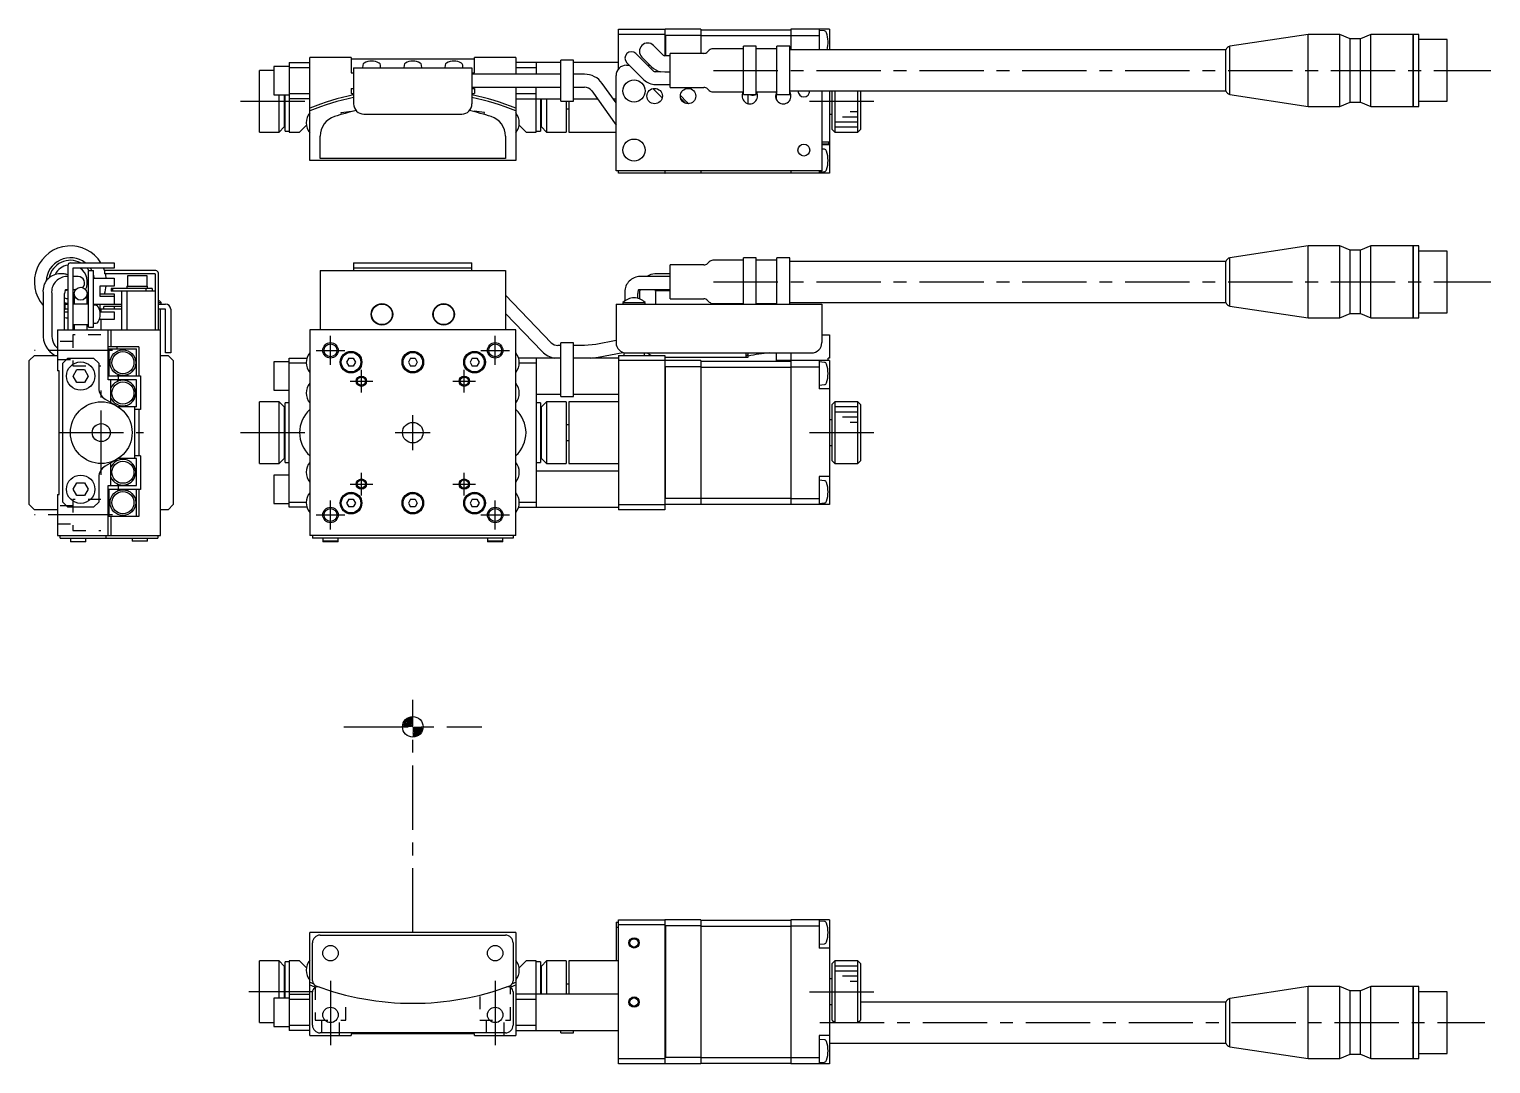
# Model space of a CAD drawing. Extents: x -172 to 417, y 17 to 259.
# Drawn here: x -172.4 to 111.7, y 57.8 to 258.9 of the extents above; entities that cross this region are included whole.
import ezdxf

# ---------------------------------------------------------------- set-up
doc = ezdxf.new("R2010")
doc.units = 0
doc.header["$LTSCALE"] = 10
doc.linetypes.add('CENTER', pattern=[2, 1.25, -0.25, 0.25, -0.25])
doc.linetypes.add('DOT', pattern=[0.5, 0.25, -0.25])
doc.layers.add('1', color=7, linetype='CONTINUOUS')
doc.layers.add('21', color=7, linetype='CONTINUOUS')

# ---------------------------------------------------------------- blocks, each defined once
blk = doc.blocks.new('AID2317')
at = {"layer": '21', "color": 7, "linetype": 'CONTINUOUS'}
blk.add_circle((-97.823223, 123.265417), 2, dxfattribs=at)
for centre, radius, start, end in [((-97.823223, 123.265417), 1.8, 90, 180), ((-97.823223, 123.265417), 1.6, 90, 180), ((-97.823223, 123.265417), 1.4, 90, 179.999955), ((-97.823223, 123.265417), 1.2, 90, 179.99997), ((-97.823223, 123.265417), 1, 90, 179.999964), ((-97.823225, 123.265419), 0.799999, 89.999799, 180.000086), ((-97.823223, 123.265417), 0.6, 89.99994, 180), ((-97.823223, 123.265417), 0.4, 90, 180), ((-97.823223, 123.265417), 0.2, 90, 180), ((-97.823223, 123.265417), 0.6, 269.99994, 0), ((-97.823223, 123.265417), 1.8, 270, 0), ((-97.823223, 123.265417), 1.6, 270, 0), ((-97.823223, 123.265417), 0.4, 270, 0), ((-97.823223, 123.265417), 0.2, 270, 0), ((-97.823223, 123.265417), 1.2, 270, 359.99997), ((-97.823223, 123.265417), 1.4, 270, 359.999955), ((-97.823223, 123.265417), 1, 270, 359.999964), ((-97.823225, 123.265419), 0.799999, 270.000201, 359.999914)]:
    blk.add_arc(centre, radius, start, end, dxfattribs=at)

msp = doc.modelspace()

# ---------------------------------------------------------------- linework, layer by layer
at = {"layer": '1', "color": 7, "linetype": 'CONTINUOUS'}
for p, q in [((-57.823223, 258.87525), (-48.823223, 258.87525)), ((-57.823223, 251.198125), (-57.823223, 258.87525)), ((-48.773223, 258.87525), (-48.823223, 258.82525)), ((-48.823223, 258.87525), (-48.823223, 253.710858)), ((-41.823223, 258.87525), (-48.773223, 258.87525)), ((-41.823223, 258.87525), (-41.823223, 254.17525)), ((-41.823223, 258.77525), (-24.323223, 258.77525)), ((-16.823223, 258.87525), (-24.323223, 258.87525)), ((-24.323223, 258.87525), (-24.323223, 254.87525)), ((-18.823223, 258.87525), (-18.823223, 254.87525)), ((-17.837943, 258.539049), (-18.823223, 258.62525)), ((-16.823223, 258.87525), (-16.823223, 254.87525)), ((-48.823223, 257.87525), (-57.823223, 257.87525)), ((-51.037794, 255.717103), (-49.148706, 253.828015)), ((-48.823223, 257.77525), (-48.723223, 257.67525)), ((-48.723223, 257.67525), (-48.723223, 253.710858)), ((-41.823223, 257.67525), (-48.723223, 257.67525)), ((-41.823223, 257.633828), (-24.323223, 257.633828)), ((-24.323223, 257.67525), (-18.823223, 257.67525)), ((76.176774, 257.875249), (60.942791, 255.559575)), ((82.369773, 257.875249), (76.176774, 257.875249)), ((76.176774, 243.875251), (76.176774, 257.875249)), ((84.369773, 257.02525), (82.369773, 257.875249)), ((82.369773, 243.875251), (82.369773, 257.875249)), ((86.369773, 257.02525), (84.369773, 257.02525)), ((84.369773, 244.72525), (84.369773, 257.02525)), ((88.369773, 257.875249), (86.369773, 257.02525)), ((86.369773, 244.72525), (86.369773, 257.02525)), ((96.626773, 257.875249), (88.369773, 257.875249)), ((88.369773, 243.875251), (88.369773, 257.875249)), ((96.676773, 257.825249), (96.626773, 257.875249)), ((96.626773, 243.875251), (96.626773, 257.875249)), ((97.676775, 257.875249), (96.676773, 257.875249)), ((96.676773, 243.875251), (96.676773, 257.875249)), ((97.676775, 243.875251), (97.676775, 257.875249)), ((103.176776, 256.875248), (97.676775, 256.875248)), ((103.176776, 244.875252), (103.176776, 256.875248)), ((-109.823223, 253.37525), (-117.823223, 253.37525)), ((-117.823223, 233.37525), (-117.823223, 253.37525)), ((-109.823223, 253.37525), (-109.823223, 250.37525)), ((-85.823223, 253.07525), (-109.823223, 253.07525)), ((-85.823223, 250.37525), (-85.823223, 253.37525)), ((-77.823223, 253.37525), (-85.823223, 253.37525)), ((-77.823223, 253.37525), (-77.823223, 250.12525)), ((-66.573223, 252.87525), (-69.073223, 252.87525)), ((-69.073223, 244.87525), (-69.073223, 252.87525)), ((-66.573223, 244.87525), (-66.573223, 252.87525)), ((-51.160693, 250.835379), (-54.463994, 254.13868)), ((-51.411449, 251.565273), (-53.300535, 253.454361)), ((-47.823226, 253.710858), (-48.865863, 253.710858)), ((-41.23744, 254.17525), (-47.823226, 254.17525)), ((-47.823226, 247.57525), (-47.823226, 254.17525)), ((-40.21612, 254.782356), (-40.530333, 254.468143)), ((-33.573223, 255.07525), (-39.509013, 255.07525)), ((-33.573226, 246.17525), (-33.573226, 255.57525)), ((-31.073226, 255.57525), (-33.573226, 255.57525)), ((-31.073226, 246.17525), (-31.073226, 255.57525)), ((-27.073223, 255.07525), (-31.073223, 255.07525)), ((-27.073226, 246.17525), (-27.073226, 255.57525)), ((-24.573226, 255.57525), (-27.073226, 255.57525)), ((-24.573226, 246.17525), (-24.573226, 255.57525)), ((60.219117, 254.87525), (-24.573226, 254.87525)), ((60.219117, 246.87525), (60.219117, 254.87525)), ((60.942791, 246.190924), (60.942791, 255.559575)), ((-127.623223, 238.87525), (-127.623223, 250.87525)), ((-124.823223, 250.87525), (-127.623223, 250.87525)), ((-121.823223, 251.62525), (-124.823223, 251.62525)), ((-124.823223, 251.62525), (-124.823223, 246.12525)), ((-121.823223, 252.37525), (-117.823223, 252.37525)), ((-121.823223, 252.37525), (-121.823223, 238.87525)), ((-117.823223, 251.37525), (-121.823223, 251.37525)), ((-109.823223, 250.37525), (-109.323223, 250.37525)), ((-109.323223, 251.37525), (-86.323223, 251.37525)), ((-109.323223, 251.37525), (-109.323223, 244.37525)), ((-107.526513, 251.90915), (-107.573223, 251.37525)), ((-104.073223, 251.37525), (-104.119933, 251.90915)), ((-99.526513, 251.90915), (-99.573223, 251.37525)), ((-96.073223, 251.37525), (-96.119933, 251.90915)), ((-91.526513, 251.90915), (-91.573223, 251.37525)), ((-88.073223, 251.37525), (-88.119933, 251.90915)), ((-86.323223, 251.37525), (-86.323223, 244.37525)), ((-86.323223, 250.37525), (-85.823223, 250.37525)), ((-69.073223, 250.12525), (-86.323223, 250.12525)), ((-69.073223, 252.37525), (-77.823223, 252.37525)), ((-73.823223, 251.37525), (-77.823223, 251.37525)), ((-73.823223, 252.37525), (-73.823223, 250.12525)), ((-57.823223, 252.37525), (-66.573223, 252.37525)), ((-64.478788, 250.12525), (-66.573223, 250.12525)), ((-56.323223, 251.87525), (-55.736097, 251.87525)), ((-56.231761, 252.370913), (-52.92846, 249.067612)), ((-52.200564, 251.87525), (-51.721424, 251.87525)), ((-49.728381, 250.61571), (-50.630363, 250.61571)), ((-48.865863, 250.533912), (-49.677392, 250.60352)), ((-47.823226, 250.533912), (-48.865863, 250.533912)), ((-109.823223, 247.37525), (-109.323223, 247.37525)), ((-109.823223, 247.37525), (-109.823223, 246.37525)), ((-86.323223, 247.62525), (-69.073223, 247.62525)), ((-86.323223, 247.37525), (-85.823223, 247.37525)), ((-85.823223, 247.37525), (-85.823223, 246.37525)), ((-77.823223, 247.62525), (-77.823223, 233.37525)), ((-73.823223, 238.87525), (-73.823223, 247.62525)), ((-66.573223, 247.62525), (-64.478788, 247.62525)), ((-58.323223, 244.543481), (-61.000702, 248.330104)), ((-58.323223, 231.37525), (-58.323223, 249.87525)), ((-51.190451, 247.329603), (-49.368869, 245.508022)), ((-50.630363, 248.11571), (-47.823226, 248.11571)), ((-47.823226, 247.57525), (-41.23744, 247.57525)), ((-40.530333, 247.282356), (-40.21612, 246.968143)), ((-124.823223, 246.12525), (-121.823223, 246.12525)), ((-123.823223, 238.87525), (-123.823223, 246.12525)), ((-122.823223, 246.12525), (-122.823223, 239.87525)), ((-122.623223, 239.07525), (-122.623223, 246.12525)), ((-121.823223, 246.37525), (-117.823223, 246.37525)), ((-117.823223, 245.37525), (-121.823223, 245.37525)), ((-109.823223, 246.37525), (-109.323223, 246.37525)), ((-86.323223, 246.37525), (-85.823223, 246.37525)), ((-77.823223, 246.37525), (-73.823223, 246.37525)), ((-77.823223, 245.37525), (-69.073223, 245.37525)), ((-73.023223, 245.37525), (-73.023223, 239.07525)), ((-72.823223, 239.87525), (-72.823223, 245.37525)), ((-71.823223, 245.37525), (-71.823223, 238.87525)), ((-69.073223, 244.87525), (-66.573223, 244.87525)), ((-68.023223, 244.87525), (-68.023223, 238.87525)), ((-67.523223, 244.87525), (-67.523223, 238.87525)), ((-66.573223, 245.37525), (-61.973193, 245.37525)), ((-63.041961, 246.886753), (-58.323223, 240.213281)), ((-58.911357, 245.37525), (-58.323223, 245.37525)), ((-45.819981, 245.973807), (-44.633273, 244.787099)), ((-44.768033, 244.442719), (-45.755753, 245.43044)), ((-39.509013, 246.67525), (-33.573223, 246.67525)), ((-33.573226, 246.63979), (-33.613757, 246.63979)), ((-33.573226, 246.17525), (-31.073226, 246.17525)), ((-32.623223, 244.405556), (-32.623223, 246.17525)), ((-31.177114, 246.175192), (-31.297256, 246.127086)), ((-31.073223, 246.67525), (-27.073223, 246.67525)), ((-30.906171, 246.365325), (-31.072948, 246.239843)), ((-27.123223, 245.126918), (-27.123223, 246.623581)), ((-27.073226, 246.17525), (-24.573226, 246.17525)), ((-24.573226, 246.87525), (60.219117, 246.87525)), ((-18.323223, 246.87525), (-18.323223, 231.37525)), ((-16.823223, 246.87525), (-16.823223, 230.87525)), ((-16.323223, 239.37525), (-16.323223, 246.87525)), ((-15.823223, 246.87525), (-15.823223, 238.87525)), ((-11.323223, 238.87525), (-11.323223, 246.87525)), ((-10.823223, 246.87525), (-10.823223, 239.37525)), ((60.942791, 246.190924), (76.176774, 243.875251)), ((82.369773, 243.875251), (84.369773, 244.72525)), ((84.369773, 244.72525), (86.369773, 244.72525)), ((86.369773, 244.72525), (88.369773, 243.875251)), ((97.676775, 244.875252), (103.176776, 244.875252)), ((-122.823223, 241.87525), (-122.623223, 241.87525)), ((-111.742935, 242.66761), (-109.762399, 242.945957)), ((-111.693099, 242.313011), (-111.742935, 242.66761)), ((-109.762399, 242.945957), (-109.746495, 242.832799)), ((-107.323223, 242.37525), (-88.323223, 242.37525)), ((-85.884047, 242.945957), (-85.89995, 242.832799)), ((-83.903511, 242.66761), (-85.884047, 242.945957)), ((-83.953347, 242.313011), (-83.903511, 242.66761)), ((-73.023223, 241.87525), (-72.823223, 241.87525)), ((-68.023223, 243.37525), (-67.523223, 243.37525)), ((-16.823223, 242.37525), (-16.323223, 242.37525)), ((76.176774, 243.875251), (82.369773, 243.875251)), ((88.369773, 243.875251), (96.626773, 243.875251)), ((96.626773, 243.875251), (96.676773, 243.925251)), ((96.676773, 243.875251), (97.676775, 243.875251)), ((-127.623223, 238.87525), (-123.823223, 238.87525)), ((-123.823223, 238.87525), (-122.823223, 239.87525)), ((-122.623223, 239.07525), (-121.823223, 239.07525)), ((-121.823223, 238.87525), (-119.823223, 238.87525)), ((-119.823223, 238.87525), (-118.487136, 240.211336)), ((-77.159309, 240.211336), (-75.823223, 238.87525)), ((-75.823223, 238.87525), (-73.823223, 238.87525)), ((-73.823223, 239.07525), (-73.023223, 239.07525)), ((-72.823223, 239.87525), (-71.823223, 238.87525)), ((-71.823223, 238.87525), (-68.023223, 238.87525)), ((-67.523223, 238.87525), (-58.323223, 238.87525)), ((-16.323223, 239.37525), (-15.823223, 238.87525)), ((-15.823223, 238.87525), (-11.323223, 238.87525)), ((-11.323223, 238.87525), (-10.823223, 239.37525)), ((-115.823223, 233.77525), (-115.823223, 238.093054)), ((-79.823223, 238.093054), (-79.823223, 233.77525)), ((-18.323223, 236.974884), (-16.823223, 236.974884)), ((-18.323223, 236.62525), (-17.123223, 236.62525)), ((-16.823223, 236.37525), (-18.323223, 236.37525)), ((-17.123223, 236.62525), (-17.123223, 236.660213)), ((-16.823223, 236.660213), (-17.123223, 236.660213)), ((-77.823223, 233.37525), (-117.823223, 233.37525)), ((-79.823223, 233.77525), (-115.823223, 233.77525)), ((-17.837943, 235.539049), (-18.323223, 235.581505)), ((-18.323223, 231.37525), (-58.323223, 231.37525)), ((-57.823223, 230.87525), (-57.823223, 231.37525)), ((-48.823223, 230.87525), (-57.823223, 230.87525)), ((-48.823223, 231.37525), (-48.823223, 230.87525)), ((-48.823223, 230.92525), (-48.773223, 230.87525)), ((-41.823223, 230.87525), (-48.773223, 230.87525)), ((-41.823223, 231.37525), (-41.823223, 230.87525)), ((-41.823223, 230.97525), (-24.323223, 230.97525)), ((-24.323223, 231.37525), (-24.323223, 230.87525)), ((-16.823223, 230.87525), (-24.323223, 230.87525)), ((-18.823223, 231.37525), (-18.823223, 230.87525)), ((-18.823223, 231.12525), (-17.837943, 231.21145)), ((76.176774, 216.752893), (60.942791, 214.43722)), ((76.176774, 202.752895), (76.176774, 216.752893)), ((82.369773, 216.752893), (76.176774, 216.752893)), ((82.369773, 202.752895), (82.369773, 216.752893)), ((84.369773, 215.902894), (82.369773, 216.752893)), ((84.369773, 203.602894), (84.369773, 215.902894)), ((86.369773, 215.902894), (84.369773, 215.902894)), ((88.369773, 216.752893), (86.369773, 215.902894)), ((86.369773, 203.602894), (86.369773, 215.902894)), ((88.369773, 202.752895), (88.369773, 216.752893)), ((96.626773, 216.752893), (88.369773, 216.752893)), ((96.626773, 202.752895), (96.626773, 216.752893)), ((96.676773, 216.702893), (96.626773, 216.752893)), ((96.676773, 202.752895), (96.676773, 216.752893)), ((97.676775, 216.752893), (96.676773, 216.752893)), ((97.676775, 202.752895), (97.676775, 216.752893)), ((-164.371334, 213.452894), (-155.871334, 213.452894)), ((-155.871334, 213.452894), (-155.871334, 212.452894)), ((-109.323223, 213.452894), (-109.323223, 211.952894)), ((-109.323223, 213.452894), (-86.323223, 213.452894)), ((-86.323223, 211.952894), (-86.323223, 213.452894)), ((-47.823226, 206.452894), (-47.823226, 213.052894)), ((-41.23744, 213.052894), (-47.823226, 213.052894)), ((-40.21612, 213.660001), (-40.530333, 213.345787)), ((-33.573223, 213.952894), (-39.509013, 213.952894)), ((-31.073226, 214.452894), (-33.573226, 214.452894)), ((-33.573226, 205.452894), (-33.573226, 214.452894)), ((-31.073226, 205.452894), (-31.073226, 214.452894)), ((-27.073223, 213.952894), (-31.073223, 213.952894)), ((-24.573226, 214.452894), (-27.073226, 214.452894)), ((-27.073226, 205.452894), (-27.073226, 214.452894)), ((-24.573226, 205.452894), (-24.573226, 214.452894)), ((60.219117, 213.752894), (-24.573226, 213.752894)), ((60.219117, 205.752894), (60.219117, 213.752894)), ((60.942791, 205.068569), (60.942791, 214.43722)), ((103.176776, 215.752892), (97.676775, 215.752892)), ((103.176776, 203.752896), (103.176776, 215.752892)), ((-165.606943, 211.301423), (-166.667603, 211.301423)), ((-164.871334, 210.777306), (-165.336668, 210.777306)), ((-164.871334, 212.952894), (-164.871334, 200.452894)), ((-155.871334, 212.452894), (-163.871334, 212.452894)), ((-163.871334, 212.452894), (-163.871334, 200.452894)), ((-162.861794, 210.777306), (-163.871334, 210.777306)), ((-160.871334, 200.952894), (-160.871334, 211.952894)), ((-160.871334, 211.952894), (-159.871334, 211.952894)), ((-159.871334, 200.952894), (-159.871334, 211.952894)), ((-159.871334, 210.452894), (-155.871334, 210.452894)), ((-157.771334, 211.952894), (-157.771334, 211.352894)), ((-147.771334, 211.952894), (-157.771334, 211.952894)), ((-147.871334, 211.352894), (-157.771334, 211.352894)), ((-155.871334, 210.452894), (-155.871334, 208.952894)), ((-153.271334, 210.952894), (-153.271334, 208.952894)), ((-149.471334, 210.952894), (-153.271334, 210.952894)), ((-149.471334, 208.952894), (-149.471334, 210.952894)), ((-147.871334, 211.352894), (-147.871334, 200.452894)), ((-147.271334, 200.452894), (-147.271334, 211.452894)), ((-115.823223, 211.952894), (-79.823223, 211.952894)), ((-115.823223, 211.952894), (-115.823223, 200.452894)), ((-86.323223, 212.452894), (-109.323223, 212.452894)), ((-79.823223, 211.952894), (-79.823223, 200.452894)), ((-47.823226, 210.777306), (-53.933664, 210.777306)), ((-47.823226, 211.301423), (-50.754951, 211.301423)), ((-169.681816, 207.701423), (-169.681816, 199.701423)), ((-168.000881, 207.527306), (-168.000881, 199.527306)), ((-165.500881, 200.452894), (-165.500881, 207.527306)), ((-165.388952, 208.090165), (-165.334086, 208.192852)), ((-165.334086, 208.192852), (-165.26835, 208.277342)), ((-165.268385, 208.277306), (-164.871334, 208.277306)), ((-165.26835, 208.277342), (-165.245821, 208.296633)), ((-163.871334, 208.277306), (-163.310932, 208.277306)), ((-163.621334, 207.452894), (-163.621334, 205.452894)), ((-161.121334, 205.452894), (-161.121334, 207.452894)), ((-155.871334, 208.952894), (-158.671334, 208.952894)), ((-158.671334, 208.952894), (-158.671334, 206.952894)), ((-158.671334, 207.452894), (-155.871334, 207.452894)), ((-156.442041, 208.452894), (-156.442041, 207.952894)), ((-148.45031, 208.452894), (-156.442041, 208.452894)), ((-147.871334, 207.952894), (-156.442041, 207.952894)), ((-156.163695, 208.452894), (-156.163695, 207.952894)), ((-155.871334, 207.452894), (-155.871334, 205.452894)), ((-154.371334, 200.452894), (-154.371334, 207.952894)), ((-153.371334, 208.952894), (-153.371334, 208.452894)), ((-153.371334, 208.952894), (-149.371334, 208.952894)), ((-153.371334, 207.952894), (-153.371334, 200.452894)), ((-149.726953, 208.452894), (-149.726953, 207.952894)), ((-149.371334, 208.452894), (-149.371334, 208.952894)), ((-148.45031, 208.452894), (-148.45031, 207.952894)), ((-56.597878, 207.527306), (-56.597878, 206.071696)), ((-54.097878, 206.563886), (-54.097878, 207.527306)), ((-53.985948, 208.090165), (-53.931083, 208.192852)), ((-53.933664, 208.277306), (-47.823226, 208.277306)), ((-53.931083, 208.192852), (-53.86538, 208.27731)), ((-53.731451, 208.277354), (-53.769164, 207.701423)), ((-53.769164, 207.701423), (-53.769164, 206.461624)), ((-50.754951, 208.101423), (-47.823226, 208.101423)), ((-50.569164, 207.701423), (-50.496383, 208.10153)), ((-50.569164, 205.452894), (-50.569164, 207.701423)), ((-165.371334, 204.452894), (-165.371334, 205.452894)), ((-165.371334, 205.452894), (-164.871334, 205.452894)), ((-160.871334, 205.452894), (-163.871334, 205.452894)), ((-161.121334, 205.745142), (-160.871334, 205.745142)), ((-159.871334, 205.452894), (-154.371334, 205.452894)), ((-159.337434, 205.156184), (-159.871334, 205.202894)), ((-158.671334, 206.952894), (-155.871334, 206.952894)), ((-158.671334, 205.452894), (-158.671334, 204.221009)), ((-157.871334, 204.452894), (-157.871334, 204.952894)), ((-154.371334, 204.952894), (-157.871334, 204.952894)), ((-155.871334, 204.952894), (-155.871334, 204.452894)), ((-147.271334, 205.745142), (-146.721334, 205.745142)), ((-147.271334, 205.452894), (-145.871334, 205.452894)), ((-146.721334, 205.452894), (-146.721334, 205.745142)), ((-70.902507, 197.943607), (-79.823223, 207.181279)), ((-58.323223, 205.452894), (-18.323223, 205.452894)), ((-58.323223, 205.452894), (-58.323223, 197.952894)), ((-56.973223, 205.745142), (-52.673223, 205.745142)), ((-56.973223, 205.745142), (-56.973223, 205.452894)), ((-52.673223, 205.452894), (-52.673223, 205.745142)), ((-47.823226, 206.452894), (-41.23744, 206.452894)), ((-40.530333, 206.160001), (-40.21612, 205.845787)), ((-39.509013, 205.552894), (-33.573226, 205.552894)), ((-31.073226, 205.552894), (-27.073226, 205.552894)), ((-24.573226, 205.752894), (60.219117, 205.752894)), ((-18.323223, 205.452894), (-18.323223, 197.952894)), ((60.942791, 205.068569), (76.176774, 202.752895)), ((-164.871334, 204.452894), (-165.371334, 204.452894)), ((-165.295095, 203.952894), (-164.871334, 203.952894)), ((-159.871334, 201.702894), (-159.337434, 201.749604)), ((-155.871334, 202.452894), (-158.742907, 202.452894)), ((-154.371334, 204.452894), (-158.671334, 204.452894)), ((-158.613294, 203.952894), (-155.871334, 203.952894)), ((-158.371334, 203.952894), (-158.371334, 204.452894)), ((-158.371334, 200.452894), (-158.371334, 202.452894)), ((-155.871334, 203.952894), (-155.871334, 202.452894)), ((-145.871334, 204.452894), (-147.271334, 204.452894)), ((-146.871334, 160.452894), (-146.871334, 204.452894)), ((-145.871334, 195.952894), (-145.871334, 204.452894)), ((-144.871334, 204.452894), (-144.871334, 195.952894)), ((-79.823223, 203.582388), (-72.700856, 196.206961)), ((76.176774, 202.752895), (82.369773, 202.752895)), ((82.369773, 202.752895), (84.369773, 203.602894)), ((84.369773, 203.602894), (86.369773, 203.602894)), ((86.369773, 203.602894), (88.369773, 202.752895)), ((88.369773, 202.752895), (96.626773, 202.752895)), ((96.626773, 202.752895), (96.676773, 202.802895)), ((96.676773, 202.752895), (97.676775, 202.752895)), ((97.676775, 203.752896), (103.176776, 203.752896)), ((-166.871334, 200.452894), (-166.871334, 192.452894)), ((-166.871334, 200.452894), (-146.871334, 200.452894)), ((-163.871334, 201.452894), (-160.871334, 201.452894)), ((-163.621334, 201.452894), (-163.621334, 200.452894)), ((-161.121334, 200.452894), (-161.121334, 201.452894)), ((-160.871334, 200.952894), (-159.871334, 200.952894)), ((-157.031079, 190.702894), (-157.031079, 200.452894)), ((-156.492398, 200.452894), (-156.492398, 197.152894)), ((-117.823223, 200.452894), (-117.823223, 160.452894)), ((-77.823223, 200.452894), (-117.823223, 200.452894)), ((-77.823223, 160.452894), (-77.823223, 200.452894)), ((-18.323223, 199.452894), (-16.823223, 199.452894)), ((-16.823223, 199.452894), (-16.823223, 194.952894)), ((-151.055607, 197.152894), (-157.031079, 197.152894)), ((-157.031079, 196.752894), (-151.494759, 196.752894)), ((-156.883833, 196.752894), (-156.883833, 191.502894)), ((-155.371334, 197.152894), (-155.371334, 196.752894)), ((-151.494759, 191.502894), (-151.494759, 196.752894)), ((-151.055607, 197.152894), (-151.055607, 191.502894)), ((-69.073223, 197.409259), (-69.643662, 197.409259)), ((-66.573223, 197.909259), (-69.073223, 197.909259)), ((-69.073223, 187.452894), (-69.073223, 197.909259)), ((-66.573223, 187.452894), (-66.573223, 197.909259)), ((-64.478788, 197.409259), (-66.573223, 197.409259)), ((-62.265014, 197.563317), (-64.478788, 197.409259)), ((-58.323223, 198.346786), (-62.265014, 197.563317)), ((-61.777648, 195.111282), (-56.981925, 196.064479)), ((-56.823223, 196.016402), (-56.823223, 195.452894)), ((-171.371334, 195.452894), (-172.371334, 194.452894)), ((-172.371334, 166.452894), (-172.371334, 194.452894)), ((-171.371334, 195.452894), (-166.871334, 195.452894)), ((-164.871334, 194.952894), (-165.871334, 193.952894)), ((-165.871334, 166.952894), (-165.871334, 193.952894)), ((-164.871334, 194.952894), (-159.871334, 194.952894)), ((-158.871334, 193.952894), (-159.871334, 194.952894)), ((-158.871334, 193.952894), (-158.871334, 189.113148)), ((-146.871334, 195.452894), (-145.371334, 195.452894)), ((-144.871334, 195.952894), (-145.871334, 195.952894)), ((-144.371334, 194.452894), (-145.371334, 195.452894)), ((-144.371334, 194.452894), (-144.371334, 166.452894)), ((-124.823223, 194.202894), (-124.823223, 188.702894)), ((-121.823223, 194.202894), (-124.823223, 194.202894)), ((-121.823223, 194.952894), (-118.38504, 194.952894)), ((-121.823223, 165.952894), (-121.823223, 194.952894)), ((-118.521556, 193.952894), (-121.823223, 193.952894)), ((-110.256236, 194.902894), (-110.689248, 194.152894)), ((-110.689248, 194.152894), (-110.256236, 193.402894)), ((-110.256236, 194.902894), (-109.39021, 194.902894)), ((-109.39021, 193.402894), (-110.256236, 193.402894)), ((-109.39021, 194.902894), (-108.957197, 194.152894)), ((-108.957197, 194.152894), (-109.39021, 193.402894)), ((-98.256236, 194.902894), (-98.689248, 194.152894)), ((-98.689248, 194.152894), (-98.256236, 193.402894)), ((-98.256236, 194.902894), (-97.39021, 194.902894)), ((-97.39021, 193.402894), (-98.256236, 193.402894)), ((-97.39021, 194.902894), (-96.957197, 194.152894)), ((-96.957197, 194.152894), (-97.39021, 193.402894)), ((-86.256236, 194.902894), (-86.689248, 194.152894)), ((-86.689248, 194.152894), (-86.256236, 193.402894)), ((-86.256236, 194.902894), (-85.39021, 194.902894)), ((-85.39021, 193.402894), (-86.256236, 193.402894)), ((-85.39021, 194.902894), (-84.957197, 194.152894)), ((-84.957197, 194.152894), (-85.39021, 193.402894)), ((-70.251091, 194.952894), (-77.261405, 194.952894)), ((-73.823223, 193.952894), (-77.12489, 193.952894)), ((-73.823223, 194.952894), (-73.823223, 165.952894)), ((-69.643662, 194.941507), (-70.251109, 194.952894)), ((-69.073223, 194.941507), (-69.643662, 194.941507)), ((-64.478788, 194.941507), (-66.573223, 194.941507)), ((-63.230315, 194.944778), (-64.478788, 194.941507)), ((-63.229993, 194.944796), (-61.777648, 195.111282)), ((-57.823223, 194.952894), (-63.103846, 194.952894)), ((-57.823223, 195.452894), (-48.823223, 195.452894)), ((-57.823223, 195.452894), (-57.823223, 165.452894)), ((-48.823223, 194.452894), (-57.823223, 194.452894)), ((-56.323223, 195.952894), (-20.323223, 195.952894)), ((-52.823223, 195.452894), (-52.823223, 195.952894)), ((-52.224194, 195.951923), (-51.492099, 195.452813)), ((-48.823223, 195.452894), (-48.823223, 165.452894)), ((-48.823223, 195.101423), (-32.623223, 195.101423)), ((-48.723223, 194.452894), (-48.823223, 194.352894)), ((-48.823223, 193.302894), (-48.773223, 193.252894)), ((-48.773223, 193.252894), (-48.773223, 167.652894)), ((-41.823223, 193.252894), (-48.773223, 193.252894)), ((-41.823223, 194.452894), (-48.723223, 194.452894)), ((-41.823223, 194.452894), (-41.823223, 166.452894)), ((-41.823223, 194.352894), (-24.323223, 194.352894)), ((-41.823223, 193.211473), (-24.323223, 193.211473)), ((-33.123223, 195.952829), (-33.123223, 195.234519)), ((-32.765369, 195.537891), (-32.691274, 195.617585)), ((-32.698363, 195.932688), (-32.708213, 195.952875)), ((-32.654252, 195.823615), (-32.698363, 195.932688)), ((-32.691274, 195.617585), (-32.645366, 195.715653)), ((-32.645366, 195.715653), (-32.654252, 195.823615)), ((-32.623223, 195.101423), (-32.623223, 195.952894)), ((-27.123223, 194.452894), (-27.123223, 195.952894)), ((-16.823223, 194.452894), (-27.123223, 194.452894)), ((-24.323223, 195.952894), (-24.323223, 166.452894)), ((-24.323223, 193.252894), (-18.823223, 193.252894)), ((-18.823223, 194.452894), (-18.823223, 188.952894)), ((-17.837943, 194.116693), (-18.823223, 194.202894)), ((-17.123223, 194.452894), (-17.123223, 194.952894)), ((-16.823223, 194.952894), (-17.123223, 194.952894)), ((-16.823223, 194.452894), (-16.823223, 166.452894)), ((-166.571334, 192.452894), (-166.871334, 192.452894)), ((-166.571334, 168.452894), (-166.571334, 192.452894)), ((-163.81471, 191.452894), (-163.093022, 192.702894)), ((-163.093022, 190.202894), (-163.81471, 191.452894)), ((-163.093022, 192.702894), (-161.649646, 192.702894)), ((-161.649646, 192.702894), (-160.927958, 191.452894)), ((-160.927958, 191.452894), (-161.649646, 190.202894)), ((-157.031079, 191.502894), (-150.726094, 191.502894)), ((-151.494759, 190.702894), (-157.031079, 190.702894)), ((-156.492398, 186.296293), (-156.492398, 190.702894)), ((-155.291148, 191.502894), (-155.061395, 191.716702)), ((-155.061395, 190.489086), (-155.291148, 190.702894)), ((-155.071334, 191.502894), (-155.071334, 190.702894)), ((-153.32059, 191.7021), (-153.105292, 191.502894)), ((-153.105292, 190.702894), (-153.32059, 190.503689)), ((-151.494759, 185.452894), (-151.494759, 190.702894)), ((-150.726094, 191.502894), (-150.726094, 184.952894)), ((-161.649646, 190.202894), (-163.093022, 190.202894)), ((-124.823223, 188.702894), (-121.823223, 188.702894)), ((-73.823223, 187.952894), (-69.073223, 187.952894)), ((-66.573223, 187.952894), (-57.823223, 187.952894)), ((-18.823223, 189.702894), (-17.837943, 189.789095)), ((-16.823223, 188.952894), (-18.823223, 188.952894)), ((-157.621334, 186.948085), (-155.371334, 185.649047)), ((-151.494759, 185.452894), (-155.054709, 185.452894)), ((-151.871334, 175.452894), (-151.871334, 185.452894)), ((-150.726094, 184.952894), (-151.871334, 184.952894)), ((-151.055607, 184.952894), (-151.055607, 175.952894)), ((-127.623223, 174.452894), (-127.623223, 186.452894)), ((-123.823223, 186.452894), (-127.623223, 186.452894)), ((-123.823223, 174.452894), (-123.823223, 186.452894)), ((-122.823223, 185.452894), (-123.823223, 186.452894)), ((-122.823223, 185.452894), (-122.823223, 175.452894)), ((-122.623223, 174.652894), (-122.623223, 186.252894)), ((-121.823223, 186.252894), (-122.623223, 186.252894)), ((-73.023223, 186.252894), (-73.823223, 186.252894)), ((-73.023223, 186.252894), (-73.023223, 174.652894)), ((-71.823223, 186.452894), (-72.823223, 185.452894)), ((-72.823223, 175.452894), (-72.823223, 185.452894)), ((-71.823223, 186.452894), (-71.823223, 174.452894)), ((-68.023223, 186.452894), (-71.823223, 186.452894)), ((-69.073223, 187.452894), (-66.573223, 187.452894)), ((-68.023223, 186.452894), (-68.023223, 174.452894)), ((-67.523223, 186.452894), (-67.523223, 174.452894)), ((-57.823223, 186.452894), (-67.523223, 186.452894)), ((-15.823223, 186.452894), (-16.323223, 185.952894)), ((-16.323223, 174.952894), (-16.323223, 185.952894)), ((-15.823223, 186.452894), (-15.823223, 174.452894)), ((-11.323223, 186.452894), (-15.823223, 186.452894)), ((-11.323223, 174.452894), (-11.323223, 186.452894)), ((-10.823223, 185.952894), (-11.323223, 186.452894)), ((-10.823223, 185.952894), (-10.823223, 174.952894)), ((-122.623223, 183.452894), (-122.823223, 183.452894)), ((-72.823223, 183.452894), (-73.023223, 183.452894)), ((-67.523223, 181.952894), (-68.023223, 181.952894)), ((-16.323223, 182.952894), (-16.823223, 182.952894)), ((-68.023223, 178.952894), (-67.523223, 178.952894)), ((-122.823223, 177.452894), (-122.623223, 177.452894)), ((-73.023223, 177.452894), (-72.823223, 177.452894)), ((-16.823223, 177.952894), (-16.323223, 177.952894)), ((-155.371334, 175.256742), (-157.621334, 173.957704)), ((-156.492398, 170.202894), (-156.492398, 174.609495)), ((-151.494759, 175.452894), (-155.054709, 175.452894)), ((-150.726094, 175.952894), (-151.871334, 175.952894)), ((-151.494759, 170.202894), (-151.494759, 175.452894)), ((-150.726094, 175.952894), (-150.726094, 169.402894)), ((-127.623223, 174.452894), (-123.823223, 174.452894)), ((-123.823223, 174.452894), (-122.823223, 175.452894)), ((-122.623223, 174.652894), (-121.823223, 174.652894)), ((-73.823223, 174.652894), (-73.023223, 174.652894)), ((-72.823223, 175.452894), (-71.823223, 174.452894)), ((-71.823223, 174.452894), (-68.023223, 174.452894)), ((-67.523223, 174.452894), (-57.823223, 174.452894)), ((-16.323223, 174.952894), (-15.823223, 174.452894)), ((-15.823223, 174.452894), (-11.323223, 174.452894)), ((-11.323223, 174.452894), (-10.823223, 174.952894)), ((-163.81471, 169.452894), (-163.093022, 170.702894)), ((-163.093022, 170.702894), (-161.649646, 170.702894)), ((-161.649646, 170.702894), (-160.927958, 169.452894)), ((-158.871334, 171.79264), (-158.871334, 166.952894)), ((-124.823223, 172.202894), (-124.823223, 166.702894)), ((-121.823223, 172.202894), (-124.823223, 172.202894)), ((-57.823223, 172.952894), (-73.823223, 172.952894)), ((-16.823223, 171.952894), (-18.823223, 171.952894)), ((-18.823223, 171.952894), (-18.823223, 166.452894)), ((-17.837943, 171.116693), (-18.823223, 171.202894)), ((-166.871334, 168.452894), (-166.871334, 160.452894)), ((-166.871334, 168.452894), (-166.571334, 168.452894)), ((-163.093022, 168.202894), (-163.81471, 169.452894)), ((-161.649646, 168.202894), (-163.093022, 168.202894)), ((-160.927958, 169.452894), (-161.649646, 168.202894)), ((-157.031079, 160.452894), (-157.031079, 170.202894)), ((-157.031079, 170.202894), (-151.494759, 170.202894)), ((-150.726094, 169.402894), (-157.031079, 169.402894)), ((-156.883833, 169.402894), (-156.883833, 164.152894)), ((-155.291148, 170.202894), (-155.061395, 170.416702)), ((-155.061395, 169.189086), (-155.291148, 169.402894)), ((-155.071334, 170.202894), (-155.071334, 169.402894)), ((-153.32059, 170.4021), (-153.105292, 170.202894)), ((-153.105292, 169.402894), (-153.32059, 169.203689)), ((-151.494759, 164.152894), (-151.494759, 169.402894)), ((-151.055607, 169.402894), (-151.055607, 164.152894)), ((-48.773223, 167.652894), (-48.823223, 167.602894)), ((-41.823223, 167.652894), (-48.773223, 167.652894)), ((-41.823223, 167.694315), (-24.323223, 167.694315)), ((-24.323223, 167.652894), (-18.823223, 167.652894)), ((-172.371334, 166.452894), (-171.371334, 165.452894)), ((-166.871334, 165.452894), (-171.371334, 165.452894)), ((-165.871334, 166.952894), (-164.871334, 165.952894)), ((-159.871334, 165.952894), (-164.871334, 165.952894)), ((-159.871334, 165.952894), (-158.871334, 166.952894)), ((-145.371334, 165.452894), (-146.871334, 165.452894)), ((-145.371334, 165.452894), (-144.371334, 166.452894)), ((-124.823223, 166.702894), (-121.823223, 166.702894)), ((-121.823223, 166.952894), (-118.521556, 166.952894)), ((-118.38504, 165.952894), (-121.823223, 165.952894)), ((-110.256236, 167.502894), (-110.689248, 166.752894)), ((-110.689248, 166.752894), (-110.256236, 166.002894)), ((-110.256236, 167.502894), (-109.39021, 167.502894)), ((-109.39021, 166.002894), (-110.256236, 166.002894)), ((-109.39021, 167.502894), (-108.957197, 166.752894)), ((-108.957197, 166.752894), (-109.39021, 166.002894)), ((-98.256236, 167.502894), (-98.689248, 166.752894)), ((-98.689248, 166.752894), (-98.256236, 166.002894)), ((-98.256236, 167.502894), (-97.39021, 167.502894)), ((-97.39021, 166.002894), (-98.256236, 166.002894)), ((-97.39021, 167.502894), (-96.957197, 166.752894)), ((-96.957197, 166.752894), (-97.39021, 166.002894)), ((-86.256236, 167.502894), (-86.689248, 166.752894)), ((-86.689248, 166.752894), (-86.256236, 166.002894)), ((-86.256236, 167.502894), (-85.39021, 167.502894)), ((-85.39021, 166.002894), (-86.256236, 166.002894)), ((-85.39021, 167.502894), (-84.957197, 166.752894)), ((-84.957197, 166.752894), (-85.39021, 166.002894)), ((-77.261405, 165.952894), (-57.823223, 165.952894)), ((-77.12489, 166.952894), (-73.823223, 166.952894)), ((-57.823223, 166.452894), (-48.823223, 166.452894)), ((-48.823223, 165.452894), (-57.823223, 165.452894)), ((-48.823223, 166.552894), (-48.723223, 166.452894)), ((-41.823223, 166.452894), (-48.723223, 166.452894)), ((-41.823223, 166.552894), (-24.323223, 166.552894)), ((-16.823223, 166.452894), (-24.323223, 166.452894)), ((-18.823223, 166.702894), (-17.837943, 166.789095)), ((-151.055607, 164.152894), (-156.883833, 164.152894)), ((-156.492398, 164.152894), (-156.492398, 160.452894)), ((-166.871334, 160.452894), (-146.871334, 160.452894)), ((-166.371334, 159.952894), (-166.371334, 160.452894)), ((-166.371334, 159.952894), (-147.371334, 159.952894)), ((-164.371334, 159.952894), (-164.371334, 159.202894)), ((-161.371334, 159.202894), (-164.371334, 159.202894)), ((-161.371334, 159.202894), (-161.371334, 159.952894)), ((-157.401059, 159.952894), (-157.401059, 160.452894)), ((-152.371334, 159.952894), (-152.371334, 159.352894)), ((-149.371334, 159.352894), (-152.371334, 159.352894)), ((-149.371334, 159.352894), (-149.371334, 159.952894)), ((-147.371334, 160.452894), (-147.371334, 159.952894)), ((-77.823223, 160.452894), (-117.823223, 160.452894)), ((-117.323223, 160.452894), (-117.323223, 159.952894)), ((-78.323223, 159.952894), (-117.323223, 159.952894)), ((-115.323223, 159.952894), (-115.323223, 159.202894)), ((-112.323223, 159.352894), (-115.323223, 159.352894)), ((-112.323223, 159.202894), (-115.323223, 159.202894)), ((-112.323223, 159.202894), (-112.323223, 159.952894)), ((-83.323223, 159.952894), (-83.323223, 159.202894)), ((-80.323223, 159.352894), (-83.323223, 159.352894)), ((-80.323223, 159.202894), (-83.323223, 159.202894)), ((-80.323223, 159.202894), (-80.323223, 159.952894)), ((-78.323223, 160.452894), (-78.323223, 159.952894)), ((-58.323223, 85.265417), (-57.823223, 85.265417)), ((-58.323223, 85.265417), (-58.323223, 77.765417)), ((-57.823223, 85.765417), (-48.823223, 85.765417)), ((-57.823223, 57.765417), (-57.823223, 85.765417)), ((-48.773223, 85.765417), (-48.823223, 85.715417)), ((-48.823223, 85.765417), (-48.823223, 57.765417)), ((-41.823223, 85.765417), (-48.773223, 85.765417)), ((-41.823223, 85.765417), (-41.823223, 57.765417)), ((-41.823223, 85.665417), (-24.323223, 85.665417)), ((-16.823223, 85.765417), (-24.323223, 85.765417)), ((-24.323223, 85.765417), (-24.323223, 57.765417)), ((-18.823223, 85.765417), (-18.823223, 80.265417)), ((-17.837943, 85.429216), (-18.823223, 85.515417)), ((-16.823223, 85.765417), (-16.823223, 57.765417)), ((-77.823223, 83.265417), (-117.823223, 83.265417)), ((-117.823223, 63.265417), (-117.823223, 83.265417)), ((-115.823223, 82.765417), (-79.823223, 82.765417)), ((-77.823223, 83.265417), (-77.823223, 63.265417)), ((-57.823223, 84.265417), (-58.323223, 84.265417)), ((-48.823223, 84.765417), (-57.823223, 84.765417)), ((-48.823223, 84.665417), (-48.723223, 84.565417)), ((-48.723223, 84.565417), (-48.723223, 58.965417)), ((-41.823223, 84.565417), (-48.723223, 84.565417)), ((-41.823223, 84.523995), (-24.323223, 84.523995)), ((-24.323223, 84.565417), (-18.823223, 84.565417)), ((-117.323223, 73.865898), (-117.323223, 81.265417)), ((-78.323223, 81.265417), (-78.323223, 73.865898)), ((-18.823223, 81.015417), (-17.837943, 81.101618)), ((-16.823223, 80.265417), (-18.823223, 80.265417)), ((-123.823223, 77.765417), (-127.623223, 77.765417)), ((-127.623223, 65.765417), (-127.623223, 77.765417)), ((-122.823223, 76.765417), (-123.823223, 77.765417)), ((-123.823223, 70.515417), (-123.823223, 77.765417)), ((-122.823223, 76.765417), (-122.823223, 70.515417)), ((-121.823223, 77.565417), (-122.623223, 77.565417)), ((-122.623223, 70.515417), (-122.623223, 77.565417)), ((-119.823223, 77.765417), (-121.823223, 77.765417)), ((-121.823223, 77.765417), (-121.823223, 64.265417)), ((-118.487136, 76.429331), (-119.823223, 77.765417)), ((-75.823223, 77.765417), (-77.159309, 76.429331)), ((-73.823223, 77.765417), (-75.823223, 77.765417)), ((-73.823223, 64.265417), (-73.823223, 77.765417)), ((-73.023223, 77.565417), (-73.823223, 77.565417)), ((-73.023223, 77.565417), (-73.023223, 71.265417)), ((-71.823223, 77.765417), (-72.823223, 76.765417)), ((-72.823223, 71.265417), (-72.823223, 76.765417)), ((-71.823223, 77.765417), (-71.823223, 71.265417)), ((-68.023223, 77.765417), (-71.823223, 77.765417)), ((-68.023223, 77.765417), (-68.023223, 71.265417)), ((-67.523223, 77.765417), (-67.523223, 71.265417)), ((-57.823223, 77.765417), (-67.523223, 77.765417)), ((-15.823223, 77.765417), (-16.323223, 77.265417)), ((-16.323223, 66.265417), (-16.323223, 77.265417)), ((-15.823223, 77.765417), (-15.823223, 65.765417)), ((-11.323223, 77.765417), (-15.823223, 77.765417)), ((-11.323223, 65.765417), (-11.323223, 77.765417)), ((-10.823223, 77.265417), (-11.323223, 77.765417)), ((-10.823223, 77.265417), (-10.823223, 66.265417)), ((-122.623223, 74.765417), (-122.823223, 74.765417)), ((-72.823223, 74.765417), (-73.023223, 74.765417)), ((-16.323223, 74.265417), (-16.823223, 74.265417)), ((-121.823223, 71.265417), (-117.823223, 71.265417)), ((-117.323223, 65.265417), (-117.323223, 71.735692)), ((-78.323223, 71.735692), (-78.323223, 65.265417)), ((-57.823223, 71.265417), (-77.823223, 71.265417)), ((-67.523223, 73.265417), (-68.023223, 73.265417)), ((76.176774, 72.765416), (60.942791, 70.449742)), ((76.176774, 58.765418), (76.176774, 72.765416)), ((82.369773, 72.765416), (76.176774, 72.765416)), ((82.369773, 58.765418), (82.369773, 72.765416)), ((84.369773, 71.915417), (82.369773, 72.765416)), ((84.369773, 59.615417), (84.369773, 71.915417)), ((86.369773, 71.915417), (84.369773, 71.915417)), ((88.369773, 72.765416), (86.369773, 71.915417)), ((86.369773, 59.615417), (86.369773, 71.915417)), ((88.369773, 58.765418), (88.369773, 72.765416)), ((96.626773, 72.765416), (88.369773, 72.765416)), ((96.626773, 58.765418), (96.626773, 72.765416)), ((96.676773, 72.715416), (96.626773, 72.765416)), ((96.676773, 58.765418), (96.676773, 72.765416)), ((97.676775, 72.765416), (96.676773, 72.765416)), ((97.676775, 58.765418), (97.676775, 72.765416)), ((103.176776, 71.765415), (97.676775, 71.765415)), ((103.176776, 59.765419), (103.176776, 71.765415)), ((-124.823223, 70.515417), (-124.823223, 65.015417)), ((-121.823223, 70.515417), (-124.823223, 70.515417)), ((-117.823223, 70.265417), (-121.823223, 70.265417)), ((-73.823223, 70.265417), (-77.823223, 70.265417)), ((-16.823223, 69.265417), (-16.323223, 69.265417)), ((60.219117, 69.765417), (-10.823223, 69.765417)), ((60.219117, 61.765417), (60.219117, 69.765417)), ((60.942791, 61.081091), (60.942791, 70.449742)), ((-127.623223, 65.765417), (-124.823223, 65.765417)), ((-16.323223, 66.265417), (-15.823223, 65.765417)), ((-15.823223, 65.765417), (-11.323223, 65.765417)), ((-11.323223, 65.765417), (-10.823223, 66.265417)), ((-124.823223, 65.015417), (-121.823223, 65.015417)), ((-121.823223, 65.265417), (-117.823223, 65.265417)), ((-117.823223, 64.265417), (-121.823223, 64.265417)), ((-117.823223, 63.265417), (-109.823223, 63.265417)), ((-79.823223, 63.765417), (-115.823223, 63.765417)), ((-85.823223, 63.565417), (-109.823223, 63.565417)), ((-109.823223, 63.565417), (-109.823223, 63.265417)), ((-85.823223, 63.265417), (-85.823223, 63.565417)), ((-85.823223, 63.265417), (-77.823223, 63.265417)), ((-77.823223, 65.265417), (-73.823223, 65.265417)), ((-77.823223, 64.265417), (-57.823223, 64.265417)), ((-69.073223, 63.765417), (-69.073223, 64.265417)), ((-69.073223, 63.765417), (-66.573223, 63.765417)), ((-66.573223, 63.765417), (-66.573223, 64.265417)), ((-16.823223, 63.265417), (-18.823223, 63.265417)), ((-18.823223, 63.265417), (-18.823223, 57.765417)), ((-17.837943, 62.429216), (-18.823223, 62.515417)), ((-16.823223, 61.765417), (60.219117, 61.765417)), ((60.942791, 61.081091), (76.176774, 58.765418)), ((97.676775, 59.765419), (103.176776, 59.765419)), ((-57.823223, 58.765417), (-48.823223, 58.765417)), ((-48.823223, 57.765417), (-57.823223, 57.765417)), ((-48.723223, 58.965417), (-48.823223, 58.865417)), ((-48.823223, 57.815417), (-48.773223, 57.765417)), ((-41.823223, 57.765417), (-48.773223, 57.765417)), ((-41.823223, 58.965417), (-48.723223, 58.965417)), ((-41.823223, 59.006838), (-24.323223, 59.006838)), ((-41.823223, 57.865417), (-24.323223, 57.865417)), ((-24.323223, 58.965417), (-18.823223, 58.965417)), ((-16.823223, 57.765417), (-24.323223, 57.765417)), ((-18.823223, 58.015417), (-17.837943, 58.101618)), ((76.176774, 58.765418), (82.369773, 58.765418)), ((82.369773, 58.765418), (84.369773, 59.615417)), ((84.369773, 59.615417), (86.369773, 59.615417)), ((86.369773, 59.615417), (88.369773, 58.765418)), ((88.369773, 58.765418), (96.626773, 58.765418)), ((96.626773, 58.765418), (96.676773, 58.815418)), ((96.676773, 58.765418), (97.676775, 58.765418))]:
    msp.add_line(p, q, dxfattribs=at)
at = {"layer": '1', "color": 4, "linetype": 'CENTER'}
for p, q in [((-39.376394, 250.87525), (111.676769, 250.87525)), ((-131.321461, 244.87525), (-117.223224, 244.87525)), ((-20.737253, 244.87525), (-6.716564, 244.87525)), ((-39.376394, 209.752894), (111.676769, 209.752894)), ((-113.823223, 193.652894), (-113.823223, 199.252894)), ((-81.823223, 193.652894), (-81.823223, 199.252894)), ((-156.204256, 196.452894), (-171.369673, 196.452894)), ((-116.623223, 196.452894), (-111.023223, 196.452894)), ((-84.623223, 196.452894), (-79.023223, 196.452894)), ((-110.023223, 190.452894), (-105.623223, 190.452894)), ((-107.823223, 188.252894), (-107.823223, 192.652894)), ((-90.023223, 190.452894), (-85.623223, 190.452894)), ((-87.823223, 188.252894), (-87.823223, 192.652894)), ((-158.371334, 172.252894), (-158.371334, 188.652894)), ((-97.823223, 177.052894), (-97.823223, 183.852894)), ((-166.571334, 180.452894), (-150.171334, 180.452894)), ((-131.321461, 180.452894), (-117.223224, 180.452894)), ((-101.223223, 180.452894), (-94.423223, 180.452894)), ((-20.737253, 180.452894), (-6.716564, 180.452894)), ((-110.023223, 170.452894), (-105.623223, 170.452894)), ((-107.823223, 168.252894), (-107.823223, 172.652894)), ((-90.023223, 170.452894), (-85.623223, 170.452894)), ((-87.823223, 168.252894), (-87.823223, 172.652894)), ((-113.823223, 161.652894), (-113.823223, 167.252894)), ((-81.823223, 161.652894), (-81.823223, 167.252894)), ((-156.204256, 164.452894), (-171.369673, 164.452894)), ((-116.623223, 164.452894), (-111.023223, 164.452894)), ((-84.623223, 164.452894), (-79.023223, 164.452894)), ((-97.823223, 83.265417), (-97.823223, 128.50658)), ((-111.223223, 123.265417), (-84.423223, 123.265417)), ((-113.823223, 73.914933), (-113.823223, 60.364737)), ((-81.823223, 73.914933), (-81.823223, 60.364737)), ((-117.223224, 71.765417), (-131.321461, 71.765417)), ((-20.737253, 71.765417), (-6.716564, 71.765417)), ((-18.695148, 65.765417), (110.55421, 65.765417))]:
    msp.add_line(p, q, dxfattribs=at)
at = {"layer": '1', "color": 9, "linetype": 'CONTINUOUS'}
for p, q in [((-14.323223, 241.87525), (-11.323223, 241.87525)), ((-12.823223, 242.87525), (-11.323223, 242.87525)), ((-15.823223, 240.87525), (-11.323223, 240.87525)), ((-15.823223, 239.87525), (-11.323223, 239.87525)), ((-11.323223, 185.452894), (-15.823223, 185.452894)), ((-11.323223, 184.452894), (-15.823223, 184.452894)), ((-11.323223, 183.452894), (-14.323223, 183.452894)), ((-11.323223, 182.452894), (-12.823223, 182.452894)), ((-11.323223, 76.765417), (-15.823223, 76.765417)), ((-11.323223, 75.765417), (-15.823223, 75.765417)), ((-11.323223, 74.765417), (-14.323223, 74.765417)), ((-11.323223, 73.765417), (-12.823223, 73.765417))]:
    msp.add_line(p, q, dxfattribs=at)
at = {"layer": '1', "color": 9, "linetype": 'DOT'}
for p, q in [((-163.871334, 199.452894), (-163.871334, 193.452894)), ((-158.446484, 199.452894), (-163.871334, 199.452894)), ((-163.871334, 198.202894), (-166.871334, 198.202894)), ((-166.871334, 194.702894), (-163.871334, 194.702894)), ((-163.871334, 193.452894), (-158.44651, 193.452894)), ((-163.871334, 166.202894), (-166.871334, 166.202894)), ((-163.871334, 167.452894), (-163.871334, 161.452894)), ((-158.446484, 167.452894), (-163.871334, 167.452894)), ((-166.871334, 162.702894), (-163.871334, 162.702894)), ((-163.871334, 161.452894), (-158.44651, 161.452894)), ((-116.823223, 72.718235), (-116.823223, 66.265417)), ((-78.823223, 66.265417), (-78.823223, 72.718409)), ((-110.823223, 66.265417), (-110.823223, 70.853586)), ((-84.823223, 70.853734), (-84.823223, 66.265417)), ((-116.823223, 66.265417), (-110.823223, 66.265417)), ((-115.573223, 66.265417), (-115.573223, 63.265417)), ((-112.073223, 63.265417), (-112.073223, 66.265417)), ((-84.823223, 66.265417), (-78.823223, 66.265417)), ((-83.573223, 66.265417), (-83.573223, 63.265417)), ((-80.073223, 63.265417), (-80.073223, 66.265417))]:
    msp.add_line(p, q, dxfattribs=at)
at = {"layer": '1', "color": 7, "linetype": 'CONTINUOUS'}
for centre, radius in [((-54.823223, 246.87525), 2.15), ((-50.823223, 245.87525), 1.5), ((-44.323223, 245.87525), 1.5), ((-54.823223, 235.37525), 2.15), ((-21.823223, 235.37525), 1.15), ((-162.371334, 207.452894), 1.25), ((-103.823223, 203.452894), 2.1), ((-103.823223, 203.452894), 2), ((-91.823223, 203.452894), 2.1), ((-91.823223, 203.452894), 2), ((-154.171334, 194.052894), 2.5), ((-154.171334, 194.052894), 2.15), ((-113.823223, 196.452894), 1.25), ((-109.823223, 194.152894), 2.1), ((-109.823223, 194.152894), 1.9), ((-97.823223, 194.152894), 2.1), ((-97.823223, 194.152894), 1.9), ((-85.823223, 194.152894), 2.1), ((-85.823223, 194.152894), 1.9), ((-81.823223, 196.452894), 1.25), ((-162.371334, 191.452894), 2.75), ((-107.823223, 190.452894), 0.8), ((-87.823223, 190.452894), 0.8), ((-154.171334, 188.152894), 2.15), ((-158.371334, 180.452894), 6), ((-158.371334, 180.452894), 1.75), ((-97.823223, 180.452894), 2), ((-154.171334, 172.752894), 2.15), ((-162.371334, 169.452894), 2.75), ((-107.823223, 170.452894), 0.8), ((-87.823223, 170.452894), 0.8), ((-154.171334, 166.852894), 2.5), ((-154.171334, 166.852894), 2.15), ((-109.823223, 166.752894), 2.1), ((-109.823223, 166.752894), 1.9), ((-97.823223, 166.752894), 2.1), ((-97.823223, 166.752894), 1.9), ((-85.823223, 166.752894), 2.1), ((-85.823223, 166.752894), 1.9), ((-113.823223, 164.452894), 1.25), ((-81.823223, 164.452894), 1.25), ((-113.823223, 79.265417), 1.5), ((-81.823223, 79.265417), 1.5), ((-54.823223, 81.265417), 0.8), ((-113.823223, 67.265417), 1.5), ((-81.823223, 67.265417), 1.5), ((-54.823223, 69.765417), 0.8)]:
    msp.add_circle(centre, radius, dxfattribs=at)
at = {"layer": '1', "color": 9, "linetype": 'CONTINUOUS'}
for centre, radius in [((-113.823223, 196.452894), 1.5), ((-81.823223, 196.452894), 1.5), ((-107.823223, 190.452894), 1), ((-87.823223, 190.452894), 1), ((-107.823223, 170.452894), 1), ((-87.823223, 170.452894), 1), ((-113.823223, 164.452894), 1.5), ((-81.823223, 164.452894), 1.5), ((-54.823223, 81.265417), 1), ((-54.823223, 69.765417), 1)]:
    msp.add_circle(centre, radius, dxfattribs=at)
at = {"layer": '1', "color": 7, "linetype": 'CONTINUOUS'}
for centre, radius, start, end in [((-17.881521, 258.040952), 0.5, 17.629155, 85), ((-52.169164, 254.585732), 1.6, 45, 225), ((-23.123223, 256.37525), 6, 345.522488, 17.629155), ((-55.347878, 253.254797), 1.25, 45, 225), ((-48.865863, 254.110858), 0.4, 225, 270), ((-41.23744, 255.17525), 1, 270, 315), ((-39.509013, 254.07525), 1, 90, 135), ((61.176775, 254.587333), 1.000002, 103.531698, 163.266744), ((-107.028415, 251.865572), 0.5, 118.821141, 175), ((-105.823223, 249.67525), 3, 61.178859, 118.821141), ((-104.61803, 251.865572), 0.5, 5, 61.178859), ((-99.028415, 251.865572), 0.5, 118.821141, 175), ((-97.823223, 249.67525), 3, 61.178859, 118.821141), ((-96.61803, 251.865572), 0.5, 5, 61.178859), ((-91.028415, 251.865572), 0.5, 118.821141, 175), ((-89.823223, 249.67525), 3, 61.178859, 118.821141), ((-88.61803, 251.865572), 0.5, 5, 61.178859), ((-64.474743, 245.866126), 4.259126, 35.346337, 90.054404), ((-56.323223, 249.87525), 2, 90, 180), ((-48.865863, 254.110858), 3.6, 225, 256.972669), ((-50.630363, 251.36571), 0.75, 225, 270), ((-64.474514, 245.866562), 1.758692, 35.456505, 90.139211), ((-50.630363, 251.36571), 3.25, 225, 270), ((-41.23744, 246.57525), 1, 45, 90), ((-97.823223, 193.37525), 54, 102.296046, 111.738461), ((-97.823223, 193.37525), 53.5, 102.412786, 111.952128), ((-107.323223, 244.37525), 2, 180, 270), ((-88.323223, 244.37525), 2, 270, 0), ((-97.823223, 193.37525), 54, 68.261539, 77.703954), ((-97.823223, 193.37525), 53.5, 68.047872, 77.587214), ((-41.380582, 248.03979), 4.6, 225, 232.651548), ((-39.509013, 247.67525), 1, 225, 270), ((-32.323223, 245.87525), 1.5, 147.769047, 32.230953), ((-31.810915, 248.547221), 2.474045, 253.50062912, 281.98286742), ((-25.823223, 245.87525), 1.5, 147.769047, 33.55731), ((-21.823223, 246.87525), 1.15, 180, 0), ((61.176775, 247.163167), 1.000002, 196.733256, 256.468302), ((-115.523223, 240.67525), 3, 140.055495, 219.944505), ((-111.823223, 238.093054), 4, 107.718932, 180), ((-97.823223, 194.27525), 50, 102.70719, 107.718932), ((-97.823223, 194.27525), 50, 72.281068, 77.29281), ((-83.823223, 238.093054), 4, 0, 72.281068), ((-80.123223, 240.67525), 3, 320.055495, 39.944505), ((-17.881521, 235.040952), 0.5, 17.629155, 85), ((-23.123223, 233.37525), 6, 342.370845, 17.629155), ((-17.881521, 231.709548), 0.5, 275, 342.370845), ((-164.371334, 209.752894), 6.999999, 31.908988, 220.655513), ((-164.371334, 209.752894), 4.7, 51.927772, 178.25023), ((-164.371334, 209.752894), 4.2, 61.757463, 168.538827), ((-164.371334, 212.952894), 0.5, 90, 180), ((-41.23744, 214.052894), 1, 270, 315), ((-39.509013, 212.952894), 1, 90, 135), ((61.176775, 213.464977), 1.000002, 103.531698, 163.266744), ((-166.398031, 208.013843), 3.298614, 94.687605, 185.434762), ((-165.058544, 207.832307), 2.958103, 95.394978, 185.918099), ((-164.371334, 209.752894), 3.3, 98.645864, 153.676626), ((-165.606943, 209.701423), 1.6, 62.62868, 90), ((-162.861794, 209.527306), 1.25, 314.802169, 90), ((-164.371334, 209.752894), 3.3, 333.267424, 54.903199), ((-164.371334, 209.752894), 4.2, 31.588136, 40.005201), ((-164.371334, 209.752894), 4.7, 27.910066, 35.062393), ((-164.371334, 209.752894), 4.7, 8.565283, 16.774745), ((-164.371334, 209.752894), 6.999999, 18.317701, 22.688095), ((-164.371334, 209.752894), 6.999999, 5.739171, 13.212982), ((-147.771334, 211.452894), 0.5, 0, 90), ((-53.65554, 207.832307), 2.958103, 95.394978, 185.918099), ((-50.74239, 208.610008), 2.691445, 90.267403, 126.364836), ((-164.082182, 207.537745), 1.418737, 157.0844158, 180.42158013), ((-165.606943, 209.701423), 1.6, 278.325881, 297.37132), ((-164.371334, 209.752894), 4.2, 320.697224, 326.44269), ((-164.371334, 209.752894), 6.999999, 340.817907, 353.437571), ((-52.679179, 207.537742), 1.418738, 157.08431788, 180.4214822), ((-164.371334, 209.752894), 3.3, 249.983727, 261.285258), ((-164.371334, 209.752894), 4.2, 254.398812, 263.162859), ((-164.371334, 209.752894), 4.684326, 256.046558, 257.673755), ((-164.371334, 209.752894), 3.3, 278.714742, 283.136559), ((-164.371334, 209.752894), 4.2, 276.837141, 280.286561), ((-160.371334, 203.652894), 3, 100.184965, 104.477512), ((-159.381012, 204.658087), 0.5, 28.821141, 85), ((-161.571334, 203.452894), 3, 331.178859, 28.821141), ((-148.871334, 203.652894), 3, 44.220044, 57.769047), ((-145.871334, 204.452894), 1, 0, 90), ((-54.823223, 203.652894), 3, 44.220044, 135.779956), ((-41.23744, 205.452894), 1, 45, 90), ((-39.509013, 206.552894), 1, 225, 270), ((61.176775, 206.040811), 1.000002, 196.733256, 256.468302), ((-165.295095, 205.952894), 1.5, 262.114657, 267.086608), ((-165.295095, 205.952894), 2, 264.094192, 270), ((-164.371334, 209.752894), 6.999999, 260.713929, 265.903956), ((-159.381012, 202.247702), 0.5, 275, 331.178859), ((-164.984356, 199.484544), 4.702465, 177.356566, 239.021977), ((-164.493924, 199.437405), 3.508109, 178.531539, 227.321608), ((-69.643662, 199.159259), 4.25, 224, 261.730552), ((-69.643662, 199.159259), 1.75, 224, 270), ((-56.323223, 197.952894), 2, 180, 270), ((-20.323223, 197.952894), 2, 270, 0), ((-115.523223, 194.052894), 3, 140.055495, 219.944505), ((-80.123223, 194.052894), 3, 320.055495, 39.944505), ((-21.986433, 182.460441), 16.947128, 129.49665427, 131.0828053), ((-25.360925, 161.911806), 34.186724, 95.308601, 102.264816), ((-17.881521, 193.618596), 0.5, 17.629155, 85), ((-23.123223, 191.952894), 6, 342.370845, 17.629155), ((-154.171334, 188.152894), 2.5, 201.809285, 158.190715), ((-156.371334, 189.113148), 2.5, 180, 240), ((-115.523223, 188.152894), 3, 140.055495, 219.944505), ((-80.123223, 188.152894), 3, 320.055495, 39.944505), ((-17.881521, 190.287192), 0.5, 275, 342.370845), ((-113.823223, 180.452894), 6, 131.810315, 228.189685), ((-81.823223, 180.452894), 6, 311.810315, 48.189685), ((-156.371334, 171.79264), 2.5, 120, 180), ((-154.171334, 172.752894), 2.5, 201.809285, 158.190715), ((-115.523223, 172.752894), 3, 140.055495, 219.944505), ((-80.123223, 172.752894), 3, 320.055495, 39.944505), ((-17.881521, 170.618596), 0.5, 17.629155, 85), ((-23.123223, 168.952894), 6, 342.370845, 17.629155), ((-115.523223, 166.852894), 3, 140.055495, 219.944505), ((-80.123223, 166.852894), 3, 320.055495, 39.944505), ((-17.881521, 167.287192), 0.5, 275, 342.370845), ((-17.881521, 84.931119), 0.5, 17.629155, 85), ((-115.823223, 81.265417), 1.5, 90, 180), ((-79.823223, 81.265417), 1.5, 0, 90), ((-23.123223, 83.265417), 6, 342.370845, 17.629155), ((-17.881521, 81.599715), 0.5, 275, 342.370845), ((-115.523223, 75.965417), 3, 140.055495, 219.944505), ((-80.123223, 75.965417), 3, 320.055495, 39.944505), ((-116.323223, 73.865898), 1, 180, 249.469197), ((-79.323223, 73.865898), 1, 290.530803, 0), ((-97.823223, 123.265417), 53.5, 248.047872, 248.755808), ((-97.823223, 123.265417), 54, 248.261539, 249.554057), ((-116.323223, 71.735692), 1, 70.251046, 180), ((-97.823223, 123.265417), 53.75, 249.469197, 290.530803), ((-79.323223, 71.735692), 1, 0, 109.748954), ((-97.823223, 123.265417), 54, 290.445943, 291.738461), ((-97.823223, 123.265417), 53.5, 291.244192, 291.952128), ((61.176775, 69.4775), 1.000002, 103.531698, 163.266744), ((-115.823223, 65.265417), 1.5, 180, 270), ((-79.823223, 65.265417), 1.5, 270, 0), ((-17.881521, 61.931119), 0.5, 17.629155, 85), ((-23.123223, 60.265417), 6, 342.370845, 17.629155), ((61.176775, 62.053334), 1.000002, 196.733256, 256.468302), ((-17.881521, 58.599715), 0.5, 275, 342.370845)]:
    msp.add_arc(centre, radius, start, end, dxfattribs=at)

# ---------------------------------------------------------------- block references
at = {"layer": '21'}
msp.add_blockref('AID2317', (0, 0), dxfattribs=at)

doc.saveas('drawing.dxf')
